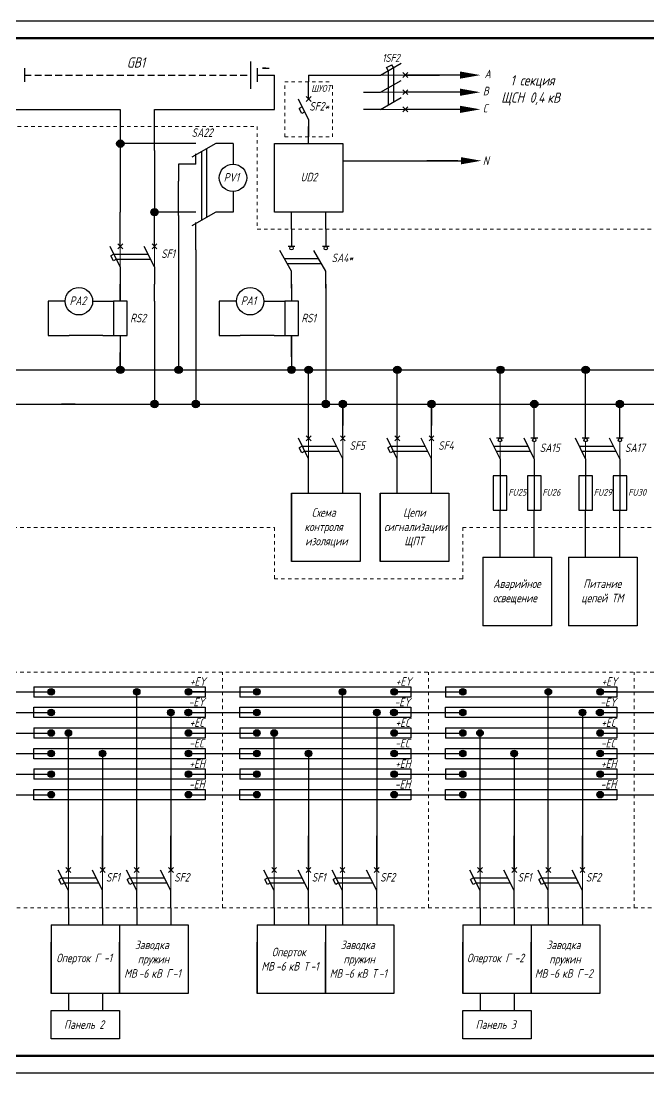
# Model space of a CAD drawing. Header units: millimetres. Extents: x 9 to 3294, y -207 to 2229.
# Drawn here: x 2883.2 to 3066.6, y 1921.9 to 2228.9 of the extents above; entities that cross this region are included whole.
import ezdxf

# ---------------------------------------------------------------- set-up
doc = ezdxf.new("R2010")
doc.units = ezdxf.units.MM
doc.linetypes.add('JIS_02_1.0', pattern=[2, 1, -1])
doc.layers.add('Разрывы', color=14, linetype='Continuous', lineweight=13)
doc.styles.add('eskdw', font='gost_0.ttf', dxfattribs={"oblique": 15})
doc.styles.get("Standard").update_dxf_attribs({"font": 'gost_0.ttf', "oblique": 15, "height": 2.5})

msp = doc.modelspace()

# ---------------------------------------------------------------- hatches: boundary and pattern name
h = msp.add_hatch(color=256)
edge = h.paths.add_edge_path()
edge.add_arc((2912.21, 2193.17), 1.08, 0, 360)
h = msp.add_hatch(color=256)
edge = h.paths.add_edge_path()
edge.add_arc((2922.21, 2173.17), 1.08, 0, 360)
h = msp.add_hatch(color=256)
edge = h.paths.add_edge_path()
edge.add_arc((2912.21, 2127.17), 1.08, 0, 360)
h = msp.add_hatch(color=256)
edge = h.paths.add_edge_path()
edge.add_arc((2929.24, 2127.17), 1.08, 0, 360)
h = msp.add_hatch(color=256)
edge = h.paths.add_edge_path()
edge.add_arc((2962.21, 2127.17), 1.08, 0, 360)
h = msp.add_hatch(color=256)
edge = h.paths.add_edge_path()
edge.add_arc((2967.21, 2127.17), 1.08, 0, 360)
h = msp.add_hatch(color=256)
edge = h.paths.add_edge_path()
edge.add_arc((2993.11, 2127.17), 1.08, 0, 360)
h = msp.add_hatch(color=256)
edge = h.paths.add_edge_path()
edge.add_arc((3023.23, 2127.17), 1.08, 0, 360)
h = msp.add_hatch(color=256)
edge = h.paths.add_edge_path()
edge.add_arc((3048.11, 2127.17), 1.08, 0, 360)
h = msp.add_hatch(color=256)
edge = h.paths.add_edge_path()
edge.add_arc((2922.21, 2117.17), 1.08, 0, 360)
h = msp.add_hatch(color=256)
edge = h.paths.add_edge_path()
edge.add_arc((2934.24, 2117.17), 1.08, 0, 360)
h = msp.add_hatch(color=256)
edge = h.paths.add_edge_path()
edge.add_arc((2972.21, 2117.17), 1.08, 0, 360)
h = msp.add_hatch(color=256)
edge = h.paths.add_edge_path()
edge.add_arc((2977.21, 2117.17), 1.08, 0, 360)
h = msp.add_hatch(color=256)
edge = h.paths.add_edge_path()
edge.add_arc((3003.11, 2117.17), 1.08, 0, 360)
h = msp.add_hatch(color=256)
edge = h.paths.add_edge_path()
edge.add_arc((3033.11, 2117.17), 1.08, 0, 360)
h = msp.add_hatch(color=256)
edge = h.paths.add_edge_path()
edge.add_arc((3058.11, 2117.17), 1.08, 0, 360)
h = msp.add_hatch(color=256)
edge = h.paths.add_edge_path()
edge.add_arc((2891.99, 2033.16), 0.957, 0, 360)
h = msp.add_hatch(color=256)
edge = h.paths.add_edge_path()
edge.add_arc((2891.99, 2033.16), 0.957, 0, 360)
h = msp.add_hatch(color=256)
edge = h.paths.add_edge_path()
edge.add_arc((2916.99, 2033.16), 0.957, 0, 360)
h = msp.add_hatch(color=256)
edge = h.paths.add_edge_path()
edge.add_arc((2932.1, 2033.16), 0.957, 0, 360)
h = msp.add_hatch(color=256)
edge = h.paths.add_edge_path()
edge.add_arc((2952.1, 2033.16), 0.957, 0, 360)
h = msp.add_hatch(color=256)
edge = h.paths.add_edge_path()
edge.add_arc((2952.1, 2033.16), 0.957, 0, 360)
h = msp.add_hatch(color=256)
edge = h.paths.add_edge_path()
edge.add_arc((2977.1, 2033.16), 0.957, 0, 360)
h = msp.add_hatch(color=256)
edge = h.paths.add_edge_path()
edge.add_arc((2992.21, 2033.16), 0.957, 0, 360)
h = msp.add_hatch(color=256)
edge = h.paths.add_edge_path()
edge.add_arc((3012.21, 2033.16), 0.957, 0, 360)
h = msp.add_hatch(color=256)
edge = h.paths.add_edge_path()
edge.add_arc((3012.21, 2033.16), 0.957, 0, 360)
h = msp.add_hatch(color=256)
edge = h.paths.add_edge_path()
edge.add_arc((3037.21, 2033.16), 0.957, 0, 360)
h = msp.add_hatch(color=256)
edge = h.paths.add_edge_path()
edge.add_arc((3052.32, 2033.16), 0.957, 0, 360)
h = msp.add_hatch(color=256)
edge = h.paths.add_edge_path()
edge.add_arc((2891.99, 2027.16), 0.957, 0, 360)
h = msp.add_hatch(color=256)
edge = h.paths.add_edge_path()
edge.add_arc((2926.99, 2027.16), 0.957, 0, 360)
h = msp.add_hatch(color=256)
edge = h.paths.add_edge_path()
edge.add_arc((2931.99, 2027.16), 0.957, 0, 360)
h = msp.add_hatch(color=256)
edge = h.paths.add_edge_path()
edge.add_arc((2932.1, 2027.16), 0.957, 0, 360)
h = msp.add_hatch(color=256)
edge = h.paths.add_edge_path()
edge.add_arc((2952.1, 2027.16), 0.957, 0, 360)
h = msp.add_hatch(color=256)
edge = h.paths.add_edge_path()
edge.add_arc((2987.1, 2027.16), 0.957, 0, 360)
h = msp.add_hatch(color=256)
edge = h.paths.add_edge_path()
edge.add_arc((2992.1, 2027.16), 0.957, 0, 360)
h = msp.add_hatch(color=256)
edge = h.paths.add_edge_path()
edge.add_arc((2992.21, 2027.16), 0.957, 0, 360)
h = msp.add_hatch(color=256)
edge = h.paths.add_edge_path()
edge.add_arc((3012.21, 2027.16), 0.957, 0, 360)
h = msp.add_hatch(color=256)
edge = h.paths.add_edge_path()
edge.add_arc((3047.21, 2027.16), 0.957, 0, 360)
h = msp.add_hatch(color=256)
edge = h.paths.add_edge_path()
edge.add_arc((3052.21, 2027.16), 0.957, 0, 360)
h = msp.add_hatch(color=256)
edge = h.paths.add_edge_path()
edge.add_arc((3052.32, 2027.16), 0.957, 0, 360)
h = msp.add_hatch(color=256)
edge = h.paths.add_edge_path()
edge.add_arc((2891.99, 2021.16), 0.957, 0, 360)
h = msp.add_hatch(color=256)
edge = h.paths.add_edge_path()
edge.add_arc((2891.99, 2021.16), 0.957, 0, 360)
h = msp.add_hatch(color=256)
edge = h.paths.add_edge_path()
edge.add_arc((2897.04, 2021.16), 0.957, 0, 360)
h = msp.add_hatch(color=256)
edge = h.paths.add_edge_path()
edge.add_arc((2932.1, 2021.16), 0.957, 0, 360)
h = msp.add_hatch(color=256)
edge = h.paths.add_edge_path()
edge.add_arc((2952.1, 2021.16), 0.957, 0, 360)
h = msp.add_hatch(color=256)
edge = h.paths.add_edge_path()
edge.add_arc((2952.1, 2021.16), 0.957, 0, 360)
h = msp.add_hatch(color=256)
edge = h.paths.add_edge_path()
edge.add_arc((2957.15, 2021.16), 0.957, 0, 360)
h = msp.add_hatch(color=256)
edge = h.paths.add_edge_path()
edge.add_arc((2992.21, 2021.16), 0.957, 0, 360)
h = msp.add_hatch(color=256)
edge = h.paths.add_edge_path()
edge.add_arc((3012.21, 2021.16), 0.957, 0, 360)
h = msp.add_hatch(color=256)
edge = h.paths.add_edge_path()
edge.add_arc((3012.21, 2021.16), 0.957, 0, 360)
h = msp.add_hatch(color=256)
edge = h.paths.add_edge_path()
edge.add_arc((3017.26, 2021.16), 0.957, 0, 360)
h = msp.add_hatch(color=256)
edge = h.paths.add_edge_path()
edge.add_arc((3052.32, 2021.16), 0.957, 0, 360)
h = msp.add_hatch(color=256)
edge = h.paths.add_edge_path()
edge.add_arc((2891.99, 2015.16), 0.957, 0, 360)
h = msp.add_hatch(color=256)
edge = h.paths.add_edge_path()
edge.add_arc((2907.04, 2015.16), 0.957, 0, 360)
h = msp.add_hatch(color=256)
edge = h.paths.add_edge_path()
edge.add_arc((2932.1, 2015.16), 0.957, 0, 360)
h = msp.add_hatch(color=256)
edge = h.paths.add_edge_path()
edge.add_arc((2952.1, 2015.16), 0.957, 0, 360)
h = msp.add_hatch(color=256)
edge = h.paths.add_edge_path()
edge.add_arc((2967.15, 2015.16), 0.957, 0, 360)
h = msp.add_hatch(color=256)
edge = h.paths.add_edge_path()
edge.add_arc((2992.21, 2015.16), 0.957, 0, 360)
h = msp.add_hatch(color=256)
edge = h.paths.add_edge_path()
edge.add_arc((3012.21, 2015.16), 0.957, 0, 360)
h = msp.add_hatch(color=256)
edge = h.paths.add_edge_path()
edge.add_arc((3027.26, 2015.16), 0.957, 0, 360)
h = msp.add_hatch(color=256)
edge = h.paths.add_edge_path()
edge.add_arc((3052.32, 2015.16), 0.957, 0, 360)
h = msp.add_hatch(color=256)
edge = h.paths.add_edge_path()
edge.add_arc((2891.99, 2009.16), 0.957, 0, 360)
h = msp.add_hatch(color=256)
edge = h.paths.add_edge_path()
edge.add_arc((2932.1, 2009.16), 0.957, 0, 360)
h = msp.add_hatch(color=256)
edge = h.paths.add_edge_path()
edge.add_arc((2952.1, 2009.16), 0.957, 0, 360)
h = msp.add_hatch(color=256)
edge = h.paths.add_edge_path()
edge.add_arc((2992.21, 2009.16), 0.957, 0, 360)
h = msp.add_hatch(color=256)
edge = h.paths.add_edge_path()
edge.add_arc((3012.21, 2009.16), 0.957, 0, 360)
h = msp.add_hatch(color=256)
edge = h.paths.add_edge_path()
edge.add_arc((3052.32, 2009.16), 0.957, 0, 360)
h = msp.add_hatch(color=256)
edge = h.paths.add_edge_path()
edge.add_arc((2891.99, 2003.16), 0.957, 0, 360)
h = msp.add_hatch(color=256)
edge = h.paths.add_edge_path()
edge.add_arc((2932.1, 2003.16), 0.957, 0, 360)
h = msp.add_hatch(color=256)
edge = h.paths.add_edge_path()
edge.add_arc((2952.1, 2003.16), 0.957, 0, 360)
h = msp.add_hatch(color=256)
edge = h.paths.add_edge_path()
edge.add_arc((2992.21, 2003.16), 0.957, 0, 360)
h = msp.add_hatch(color=256)
edge = h.paths.add_edge_path()
edge.add_arc((3012.21, 2003.16), 0.957, 0, 360)
h = msp.add_hatch(color=256)
edge = h.paths.add_edge_path()
edge.add_arc((3052.32, 2003.16), 0.957, 0, 360)

# ---------------------------------------------------------------- linework, layer by layer
for p, q in [((3293.88, 2228.95), (2656.99, 2228.95)), ((2950.21, 2217.17), (2950.21, 2209.17)), ((2988.21, 2213.17), (2994.21, 2216.64)), ((2884.21, 2215.17), (2884.21, 2211.17)), ((2952.21, 2215.17), (2952.21, 2211.17)), ((2954.71, 2215.19), (2953.71, 2215.19)), ((2953.71, 2215.19), (2955.71, 2215.19)), ((2989.96, 2215.34), (2991.46, 2216.2)), ((2990.46, 2214.47), (2989.96, 2215.34)), ((2990.46, 2214.47), (2990.46, 2204.47)), ((2991.96, 2215.34), (2991.46, 2216.2)), ((2991.96, 2215.34), (2991.96, 2205.34)), ((2992.71, 2215.77), (2992.71, 2215.77)), ((2992.71, 2215.77), (2992.71, 2215.77)), ((2994.74, 2213.88), (2996.15, 2212.46)), ((2994.74, 2212.46), (2996.15, 2213.88)), ((2884.21, 2213.17), (2886.21, 2213.17)), ((2887.21, 2213.17), (2889.21, 2213.17)), ((2890.21, 2213.17), (2892.21, 2213.17)), ((2893.21, 2213.17), (2895.21, 2213.17)), ((2896.21, 2213.17), (2898.21, 2213.17)), ((2899.21, 2213.17), (2901.21, 2213.17)), ((2902.21, 2213.17), (2904.21, 2213.17)), ((2905.21, 2213.17), (2907.21, 2213.17)), ((2908.21, 2213.17), (2910.21, 2213.17)), ((2911.21, 2213.17), (2913.21, 2213.17)), ((2914.21, 2213.17), (2916.21, 2213.17)), ((2917.21, 2213.17), (2919.21, 2213.17)), ((2920.21, 2213.17), (2922.21, 2213.17)), ((2923.21, 2213.17), (2925.21, 2213.17)), ((2926.21, 2213.17), (2928.21, 2213.17)), ((2929.21, 2213.17), (2931.21, 2213.17)), ((2932.21, 2213.17), (2934.21, 2213.17)), ((2935.21, 2213.17), (2937.21, 2213.17)), ((2938.21, 2213.17), (2940.21, 2213.17)), ((2941.21, 2213.17), (2943.21, 2213.17)), ((2944.21, 2213.17), (2946.21, 2213.17)), ((2947.21, 2213.17), (2949.21, 2213.17)), ((2952.21, 2213.17), (2957.21, 2213.17)), ((2957.21, 2203.17), (2957.21, 2213.17)), ((2967.21, 2213.17), (2988.21, 2213.17)), ((2967.21, 2213.17), (2967.21, 2211.17)), ((2967.21, 2206.17), (2967.21, 2211.17)), ((2988.21, 2208.17), (2994.21, 2211.64)), ((3005.44, 2213.17), (2995.44, 2213.17)), ((2995.44, 2213.17), (3005.44, 2213.17)), ((2983.21, 2208.17), (2988.21, 2208.17)), ((2994.74, 2208.88), (2996.15, 2207.46)), ((2994.74, 2207.46), (2996.15, 2208.88)), ((3005.44, 2208.17), (2995.44, 2208.17)), ((2967.21, 2200.17), (2964.21, 2206.17)), ((2966.5, 2205.46), (2967.92, 2206.88)), ((2967.92, 2205.46), (2966.5, 2206.88)), ((2988.21, 2203.17), (2994.21, 2206.64)), ((2992.71, 2205.77), (2992.71, 2205.77)), ((2877.21, 2203.17), (2912.21, 2203.17)), ((2912.21, 2203.17), (2912.21, 2173.17)), ((2922.21, 2203.17), (2957.21, 2203.17)), ((2922.21, 2191.17), (2922.21, 2203.17)), ((2965.33, 2203.92), (2964.47, 2203.42)), ((2965.22, 2201.92), (2964.47, 2203.42)), ((2966.08, 2202.42), (2965.22, 2201.92)), ((2988.21, 2203.17), (2983.21, 2203.17)), ((2994.74, 2203.88), (2996.15, 2202.46)), ((2994.74, 2202.46), (2996.15, 2203.88)), ((3005.44, 2203.17), (2995.44, 2203.17)), ((2967.21, 2200.17), (2967.21, 2195.17)), ((2967.21, 2193.17), (2967.21, 2198.17)), ((2934.24, 2193.17), (2912.21, 2193.17)), ((2934.12, 2193.17), (2929.24, 2193.17)), ((2940.12, 2193.17), (2933.12, 2189.17)), ((2945.12, 2193.17), (2940.12, 2193.17)), ((2945.12, 2193.17), (2945.12, 2187.17)), ((2922.21, 2191.17), (2922.21, 2173.17)), ((2934.24, 2187.17), (2934.24, 2190.17)), ((2935.87, 2190.74), (2935.87, 2170.74)), ((2937.37, 2191.6), (2937.37, 2171.6)), ((2934.24, 2187.17), (2929.24, 2187.17)), ((2934.24, 2187.17), (2929.24, 2187.17)), ((2929.24, 2187.17), (2929.24, 2182.17)), ((2977.21, 2188.17), (2982.21, 2188.17)), ((2982.21, 2188.17), (3001.68, 2188.17)), ((3001.68, 2188.17), (3011.68, 2188.17)), ((3010.74, 2188.17), (3001.68, 2188.17)), ((2929.24, 2172.17), (2929.24, 2182.17)), ((2945.12, 2179.17), (2945.12, 2173.17)), ((2912.21, 2168.17), (2912.21, 2173.17)), ((2934.24, 2173.17), (2922.21, 2173.17)), ((2922.21, 2168.17), (2922.21, 2173.17)), ((2934.12, 2173.17), (2929.24, 2173.17)), ((2929.24, 2172.17), (2929.24, 2127.17)), ((2940.12, 2173.17), (2933.12, 2169.17)), ((2945.12, 2173.17), (2940.12, 2173.17)), ((2962.21, 2168.17), (2962.21, 2173.17)), ((2972.21, 2168.17), (2972.21, 2173.17)), ((2912.21, 2163.17), (2912.21, 2168.17)), ((2922.21, 2163.17), (2922.21, 2168.17)), ((2934.24, 2167.17), (2934.24, 2170.17)), ((2962.21, 2168.17), (2962.21, 2163.17)), ((2972.21, 2168.17), (2972.21, 2163.17)), ((2934.24, 2162.17), (2934.24, 2167.17)), ((2912.21, 2157.17), (2909.21, 2163.17)), ((2911.5, 2162.46), (2912.91, 2163.88)), ((2912.91, 2162.46), (2911.5, 2163.88)), ((2922.21, 2157.17), (2919.21, 2163.17)), ((2921.5, 2162.46), (2922.91, 2163.88)), ((2922.91, 2162.46), (2921.5, 2163.88)), ((2934.24, 2162.17), (2934.24, 2152.17)), ((2962.21, 2155.94), (2958.75, 2161.94)), ((2972.21, 2155.94), (2968.75, 2161.94)), ((2910.33, 2160.92), (2909.47, 2160.42)), ((2910.22, 2158.92), (2909.47, 2160.42)), ((2911.08, 2159.42), (2910.22, 2158.92)), ((2910.33, 2160.92), (2920.33, 2160.92)), ((2911.08, 2159.42), (2921.08, 2159.42)), ((2959.61, 2160.44), (2959.61, 2160.44)), ((2960.04, 2159.69), (2970.04, 2159.69)), ((2969.61, 2160.44), (2969.61, 2160.44)), ((2912.21, 2157.17), (2912.21, 2152.17)), ((2922.21, 2157.17), (2922.21, 2152.17)), ((2960.91, 2158.19), (2970.91, 2158.19)), ((2962.21, 2150.94), (2962.21, 2155.94)), ((2972.21, 2150.94), (2972.21, 2155.94)), ((2912.21, 2147.17), (2912.21, 2152.17)), ((2912.21, 2152.17), (2912.21, 2147.17)), ((2922.21, 2147.17), (2922.21, 2152.17)), ((2934.24, 2152.17), (2934.24, 2117.17)), ((2962.21, 2152.17), (2962.21, 2147.17)), ((2972.21, 2152.17), (2972.21, 2147.17)), ((2962.21, 2150.94), (2962.21, 2147.17)), ((2896.12, 2147.17), (2891.12, 2147.17)), ((2891.12, 2147.17), (2891.12, 2137.17)), ((2904.12, 2147.17), (2910.12, 2147.17)), ((2914.21, 2147.17), (2910.21, 2147.17)), ((2910.21, 2147.17), (2910.21, 2137.17)), ((2914.21, 2137.17), (2914.21, 2147.17)), ((2922.21, 2147.17), (2922.21, 2117.17)), ((2946.12, 2147.17), (2941.12, 2147.17)), ((2941.12, 2147.17), (2941.12, 2137.17)), ((2954.12, 2147.17), (2960.12, 2147.17)), ((2964.21, 2147.17), (2960.21, 2147.17)), ((2960.21, 2147.17), (2960.21, 2137.17)), ((2964.21, 2137.17), (2964.21, 2147.17)), ((2972.21, 2147.17), (2972.21, 2117.17)), ((2891.12, 2137.17), (2897.23, 2137.17)), ((2907.12, 2137.17), (2897.23, 2137.17)), ((2907.12, 2137.17), (2910.12, 2137.17)), ((2910.21, 2137.17), (2914.21, 2137.17)), ((2912.21, 2137.17), (2912.21, 2132.17)), ((2941.12, 2137.17), (2947.23, 2137.17)), ((2957.12, 2137.17), (2947.23, 2137.17)), ((2957.12, 2137.17), (2960.12, 2137.17)), ((2960.21, 2137.17), (2964.21, 2137.17)), ((2962.21, 2132.17), (2962.21, 2137.17)), ((2962.21, 2137.17), (2962.21, 2127.17)), ((2962.21, 2130.94), (2962.21, 2135.94)), ((2912.21, 2127.17), (2912.21, 2132.17)), ((2912.21, 2132.17), (2912.21, 2127.17)), ((2751.99, 2127.17), (2992.2, 2127.17)), ((2751.99, 2127.17), (3073.11, 2127.17)), ((2967.21, 2117.17), (2967.21, 2127.17)), ((2993.11, 2117.17), (2993.11, 2127.17)), ((3023.11, 2112.17), (3023.11, 2126.09)), ((3048.11, 2112.17), (3048.11, 2127.17)), ((2761.99, 2117.17), (3083.11, 2117.17)), ((2898.99, 2117.17), (2894.99, 2117.17)), ((2898.99, 2117.17), (2901.99, 2117.17)), ((2911.99, 2117.17), (2926.99, 2117.17)), ((2967.21, 2112.17), (2967.21, 2117.17)), ((2977.21, 2117.17), (2977.21, 2110.94)), ((2977.21, 2112.17), (2977.21, 2117.17)), ((2993.11, 2112.17), (2993.11, 2117.17)), ((3003.11, 2117.17), (3003.11, 2110.94)), ((3003.11, 2112.17), (3003.11, 2117.17)), ((3033.11, 2112.17), (3033.11, 2117.17)), ((3058.11, 2112.17), (3058.11, 2117.17)), ((2967.21, 2107.17), (2967.21, 2112.17)), ((2977.21, 2107.17), (2977.21, 2112.17)), ((2993.11, 2107.17), (2993.11, 2112.17)), ((3003.11, 2107.17), (3003.11, 2112.17)), ((3023.11, 2107.17), (3023.11, 2112.17)), ((3033.11, 2107.17), (3033.11, 2112.17)), ((3048.11, 2107.17), (3048.11, 2112.17)), ((3058.11, 2107.17), (3058.11, 2112.17)), ((2967.21, 2101.17), (2964.21, 2107.17)), ((2966.5, 2106.46), (2967.92, 2107.88)), ((2967.92, 2106.46), (2966.5, 2107.88)), ((2977.21, 2101.17), (2974.21, 2107.17)), ((2976.5, 2106.46), (2977.92, 2107.88)), ((2977.92, 2106.46), (2976.5, 2107.88)), ((2993.11, 2101.17), (2990.11, 2107.17)), ((2992.4, 2106.46), (2993.82, 2107.88)), ((2993.82, 2106.46), (2992.4, 2107.88)), ((3003.11, 2101.17), (3000.11, 2107.17)), ((3002.4, 2106.46), (3003.82, 2107.88)), ((3003.82, 2106.46), (3002.4, 2107.88)), ((3023.11, 2101.17), (3020.11, 2107.17)), ((3033.11, 2101.17), (3030.11, 2107.17)), ((3048.11, 2101.17), (3045.11, 2107.17)), ((3058.11, 2101.17), (3055.11, 2107.17)), ((2965.33, 2104.92), (2964.47, 2104.42)), ((2965.22, 2102.92), (2964.47, 2104.42)), ((2966.08, 2103.42), (2965.22, 2102.92)), ((2965.33, 2104.92), (2975.33, 2104.92)), ((2966.08, 2103.42), (2976.08, 2103.42)), ((2991.24, 2104.92), (2990.37, 2104.42)), ((2991.12, 2102.92), (2990.37, 2104.42)), ((2991.99, 2103.42), (2991.12, 2102.92)), ((2991.24, 2104.92), (3001.24, 2104.92)), ((2991.99, 2103.42), (3001.99, 2103.42)), ((3021.24, 2104.92), (3031.24, 2104.92)), ((3021.99, 2103.42), (3031.99, 2103.42)), ((3046.24, 2104.92), (3056.24, 2104.92)), ((3046.99, 2103.42), (3056.99, 2103.42)), ((2967.21, 2096.17), (2967.21, 2101.17)), ((2977.21, 2096.17), (2977.21, 2101.17)), ((2993.11, 2096.17), (2993.11, 2101.17)), ((3003.11, 2096.17), (3003.11, 2101.17)), ((3023.11, 2101.17), (3023.11, 2096.17)), ((3033.11, 2101.17), (3033.11, 2096.17)), ((3048.11, 2101.17), (3048.11, 2096.17)), ((3058.11, 2101.17), (3058.11, 2096.17)), ((2967.21, 2091.17), (2967.21, 2096.17)), ((2977.21, 2091.17), (2977.21, 2096.17)), ((2993.11, 2091.17), (2993.11, 2096.17)), ((3003.11, 2091.17), (3003.11, 2096.17)), ((3025.11, 2096.17), (3021.11, 2096.17)), ((3021.11, 2096.17), (3021.11, 2086.17)), ((3023.11, 2096.17), (3023.11, 2086.17)), ((3025.11, 2086.17), (3025.11, 2096.17)), ((3035.11, 2096.17), (3031.11, 2096.17)), ((3031.11, 2096.17), (3031.11, 2086.17)), ((3033.11, 2096.17), (3033.11, 2086.17)), ((3035.11, 2086.17), (3035.11, 2096.17)), ((3050.11, 2096.17), (3046.11, 2096.17)), ((3046.11, 2096.17), (3046.11, 2086.17)), ((3048.11, 2096.17), (3048.11, 2086.17)), ((3050.11, 2086.17), (3050.11, 2096.17)), ((3060.11, 2096.17), (3056.11, 2096.17)), ((3056.11, 2096.17), (3056.11, 2086.17)), ((3058.11, 2096.17), (3058.11, 2086.17)), ((3060.11, 2086.17), (3060.11, 2096.17)), ((2962.21, 2086.17), (2962.21, 2091.17)), ((2962.21, 2091.17), (2982.21, 2091.17)), ((2962.21, 2091.17), (2962.21, 2071.17)), ((2982.21, 2091.17), (2982.21, 2071.17)), ((2988.11, 2086.17), (2988.11, 2091.17)), ((2988.11, 2091.17), (3008.11, 2091.17)), ((2988.11, 2091.17), (2988.11, 2071.17)), ((3008.11, 2091.17), (3008.11, 2071.17)), ((2962.21, 2071.17), (2962.21, 2086.17)), ((2988.11, 2071.17), (2988.11, 2086.17)), ((3021.11, 2086.17), (3025.11, 2086.17)), ((3023.11, 2072.47), (3023.11, 2086.17)), ((3031.11, 2086.17), (3035.11, 2086.17)), ((3033.11, 2072.47), (3033.11, 2086.17)), ((3046.11, 2086.17), (3050.11, 2086.17)), ((3048.11, 2072.47), (3048.11, 2086.17)), ((3056.11, 2086.17), (3060.11, 2086.17)), ((3058.11, 2072.47), (3058.11, 2086.17)), ((3018.11, 2072.47), (3038.11, 2072.47)), ((3018.11, 2072.47), (3018.11, 2052.47)), ((3038.11, 2072.47), (3038.11, 2052.47)), ((3043.11, 2072.47), (3063.11, 2072.47)), ((3043.11, 2072.47), (3043.11, 2052.47)), ((3063.11, 2072.47), (3063.11, 2052.47)), ((2982.21, 2071.17), (2962.21, 2071.17)), ((3008.11, 2071.17), (2988.11, 2071.17)), ((3038.11, 2052.47), (3018.11, 2052.47)), ((3063.11, 2052.47), (3043.11, 2052.47)), ((2871.99, 2033.16), (2891.99, 2033.16)), ((2871.99, 2033.16), (2891.99, 2033.16)), ((2886.99, 2034.66), (2936.99, 2034.66)), ((2886.99, 2034.66), (2886.99, 2031.66)), ((2916.99, 1986.16), (2916.99, 2033.16)), ((2937.1, 2033.16), (2932.1, 2033.16)), ((2932.1, 2033.16), (2952.1, 2033.16)), ((2932.1, 2033.16), (2952.1, 2033.16)), ((2936.99, 2034.66), (2936.99, 2031.66)), ((2947.1, 2034.66), (2997.1, 2034.66)), ((2947.1, 2034.66), (2947.1, 2031.66)), ((2977.1, 1986.16), (2977.1, 2033.16)), ((2997.21, 2033.16), (2992.21, 2033.16)), ((2992.21, 2033.16), (3012.21, 2033.16)), ((2992.21, 2033.16), (3012.21, 2033.16)), ((2997.1, 2034.66), (2997.1, 2031.66)), ((3007.21, 2034.66), (3057.21, 2034.66)), ((3007.21, 2034.66), (3007.21, 2031.66)), ((3037.21, 1986.16), (3037.21, 2033.16)), ((3057.32, 2033.16), (3052.32, 2033.16)), ((3052.32, 2033.16), (3072.32, 2033.16)), ((3052.32, 2033.16), (3072.32, 2033.16)), ((3057.21, 2034.66), (3057.21, 2031.66)), ((2936.99, 2031.66), (2886.99, 2031.66)), ((2997.1, 2031.66), (2947.1, 2031.66)), ((3057.21, 2031.66), (3007.21, 2031.66)), ((2871.99, 2027.16), (2891.99, 2027.16)), ((2886.99, 2028.66), (2936.99, 2028.66)), ((2886.99, 2025.66), (2886.99, 2028.66)), ((2926.99, 2027.16), (2926.99, 1981.16)), ((2932.1, 2027.16), (2952.1, 2027.16)), ((2936.99, 2028.66), (2936.99, 2025.66)), ((2947.1, 2028.66), (2997.1, 2028.66)), ((2947.1, 2025.66), (2947.1, 2028.66)), ((2987.1, 2027.16), (2987.1, 1981.16)), ((2992.21, 2027.16), (3012.21, 2027.16)), ((2997.1, 2028.66), (2997.1, 2025.66)), ((3007.21, 2028.66), (3057.21, 2028.66)), ((3007.21, 2025.66), (3007.21, 2028.66)), ((3047.21, 2027.16), (3047.21, 1981.16)), ((3052.32, 2027.16), (3072.32, 2027.16)), ((3057.21, 2028.66), (3057.21, 2025.66)), ((2936.99, 2025.66), (2886.99, 2025.66)), ((2997.1, 2025.66), (2947.1, 2025.66)), ((3057.21, 2025.66), (3007.21, 2025.66)), ((2871.99, 2021.16), (2891.99, 2021.16)), ((2886.99, 2022.66), (2936.99, 2022.66)), ((2886.99, 2022.66), (2886.99, 2019.66)), ((2886.99, 2021.16), (2891.99, 2021.16)), ((2897.04, 1986.16), (2897.04, 2021.16)), ((2932.1, 2021.16), (2952.1, 2021.16)), ((2936.99, 2022.66), (2936.99, 2019.66)), ((2947.1, 2022.66), (2997.1, 2022.66)), ((2947.1, 2022.66), (2947.1, 2019.66)), ((2947.1, 2021.16), (2952.1, 2021.16)), ((2957.15, 1986.16), (2957.15, 2021.16)), ((2992.21, 2021.16), (3012.21, 2021.16)), ((2997.1, 2022.66), (2997.1, 2019.66)), ((3007.21, 2022.66), (3057.21, 2022.66)), ((3007.21, 2022.66), (3007.21, 2019.66)), ((3007.21, 2021.16), (3012.21, 2021.16)), ((3017.26, 1986.16), (3017.26, 2021.16)), ((3052.32, 2021.16), (3072.32, 2021.16)), ((3057.21, 2022.66), (3057.21, 2019.66)), ((2936.99, 2019.66), (2886.99, 2019.66)), ((2997.1, 2019.66), (2947.1, 2019.66)), ((3057.21, 2019.66), (3007.21, 2019.66)), ((2871.99, 2015.16), (2891.99, 2015.16)), ((2886.99, 2016.66), (2936.99, 2016.66)), ((2886.99, 2013.66), (2886.99, 2016.66)), ((2907.04, 2015.16), (2907.04, 2002.16)), ((2932.1, 2015.16), (2952.1, 2015.16)), ((2936.99, 2016.66), (2936.99, 2013.66)), ((2947.1, 2016.66), (2997.1, 2016.66)), ((2947.1, 2013.66), (2947.1, 2016.66)), ((2967.15, 2015.16), (2967.15, 2002.16)), ((2992.21, 2015.16), (3012.21, 2015.16)), ((2997.1, 2016.66), (2997.1, 2013.66)), ((3007.21, 2016.66), (3057.21, 2016.66)), ((3007.21, 2013.66), (3007.21, 2016.66)), ((3027.26, 2015.16), (3027.26, 2002.16)), ((3052.32, 2015.16), (3072.32, 2015.16)), ((3057.21, 2016.66), (3057.21, 2013.66)), ((2936.99, 2013.66), (2886.99, 2013.66)), ((2997.1, 2013.66), (2947.1, 2013.66)), ((3057.21, 2013.66), (3007.21, 2013.66)), ((2871.99, 2009.16), (2891.99, 2009.16)), ((2886.99, 2010.66), (2936.99, 2010.66)), ((2886.99, 2010.66), (2886.99, 2007.66)), ((2907.04, 2010.16), (2907.04, 1981.16)), ((2932.1, 2009.16), (2952.1, 2009.16)), ((2936.99, 2010.66), (2936.99, 2007.66)), ((2947.1, 2010.66), (2997.1, 2010.66)), ((2947.1, 2010.66), (2947.1, 2007.66)), ((2967.15, 2010.16), (2967.15, 1981.16)), ((2992.21, 2009.16), (3012.21, 2009.16)), ((2997.1, 2010.66), (2997.1, 2007.66)), ((3007.21, 2010.66), (3057.21, 2010.66)), ((3007.21, 2010.66), (3007.21, 2007.66)), ((3027.26, 2010.16), (3027.26, 1981.16)), ((3052.32, 2009.16), (3072.32, 2009.16)), ((3057.21, 2010.66), (3057.21, 2007.66)), ((2936.99, 2007.66), (2886.99, 2007.66)), ((2997.1, 2007.66), (2947.1, 2007.66)), ((3057.21, 2007.66), (3007.21, 2007.66)), ((2871.99, 2003.16), (2891.99, 2003.16)), ((2886.99, 2004.66), (2936.99, 2004.66)), ((2886.99, 2001.66), (2886.99, 2004.66)), ((2936.99, 2001.66), (2886.99, 2001.66)), ((2932.1, 2003.16), (2952.1, 2003.16)), ((2936.99, 2004.66), (2936.99, 2001.66)), ((2947.1, 2004.66), (2997.1, 2004.66)), ((2947.1, 2001.66), (2947.1, 2004.66)), ((2997.1, 2001.66), (2947.1, 2001.66)), ((2992.21, 2003.16), (3012.21, 2003.16)), ((2997.1, 2004.66), (2997.1, 2001.66)), ((3007.21, 2004.66), (3057.21, 2004.66)), ((3007.21, 2001.66), (3007.21, 2004.66)), ((3057.21, 2001.66), (3007.21, 2001.66)), ((3052.32, 2003.16), (3072.32, 2003.16)), ((3057.21, 2004.66), (3057.21, 2001.66)), ((2907.04, 1986.16), (2907.04, 1991.16)), ((2926.99, 1986.16), (2926.99, 1991.16)), ((2967.15, 1986.16), (2967.15, 1991.16)), ((2987.1, 1986.16), (2987.1, 1991.16)), ((3027.26, 1986.16), (3027.26, 1991.16)), ((3047.21, 1986.16), (3047.21, 1991.16)), ((2897.04, 1981.16), (2897.04, 1986.16)), ((2907.04, 1981.16), (2907.04, 1986.16)), ((2916.99, 1981.16), (2916.99, 1986.16)), ((2926.99, 1981.16), (2926.99, 1986.16)), ((2957.15, 1981.16), (2957.15, 1986.16)), ((2967.15, 1981.16), (2967.15, 1986.16)), ((2977.1, 1981.16), (2977.1, 1986.16)), ((2987.1, 1981.16), (2987.1, 1986.16)), ((3017.26, 1981.16), (3017.26, 1986.16)), ((3027.26, 1981.16), (3027.26, 1986.16)), ((3037.21, 1981.16), (3037.21, 1986.16)), ((3047.21, 1981.16), (3047.21, 1986.16)), ((2897.04, 1975.16), (2894.04, 1981.16)), ((2896.34, 1980.45), (2897.75, 1981.87)), ((2897.75, 1980.45), (2896.34, 1981.87)), ((2907.04, 1975.16), (2904.04, 1981.16)), ((2906.34, 1980.45), (2907.75, 1981.87)), ((2907.75, 1980.45), (2906.34, 1981.87)), ((2916.99, 1975.16), (2913.99, 1981.16)), ((2916.28, 1980.45), (2917.7, 1981.87)), ((2917.7, 1980.45), (2916.28, 1981.87)), ((2926.99, 1975.16), (2923.99, 1981.16)), ((2926.28, 1980.45), (2927.7, 1981.87)), ((2927.7, 1980.45), (2926.28, 1981.87)), ((2957.15, 1975.16), (2954.15, 1981.16)), ((2956.45, 1980.45), (2957.86, 1981.87)), ((2957.86, 1980.45), (2956.45, 1981.87)), ((2967.15, 1975.16), (2964.15, 1981.16)), ((2966.45, 1980.45), (2967.86, 1981.87)), ((2967.86, 1980.45), (2966.45, 1981.87)), ((2977.1, 1975.16), (2974.1, 1981.16)), ((2976.39, 1980.45), (2977.81, 1981.87)), ((2977.81, 1980.45), (2976.39, 1981.87)), ((2987.1, 1975.16), (2984.1, 1981.16)), ((2986.39, 1980.45), (2987.81, 1981.87)), ((2987.81, 1980.45), (2986.39, 1981.87)), ((3017.26, 1975.16), (3014.26, 1981.16)), ((3016.55, 1980.45), (3017.97, 1981.87)), ((3017.97, 1980.45), (3016.55, 1981.87)), ((3027.26, 1975.16), (3024.26, 1981.16)), ((3026.55, 1980.45), (3027.97, 1981.87)), ((3027.97, 1980.45), (3026.55, 1981.87)), ((3037.21, 1975.16), (3034.21, 1981.16)), ((3036.5, 1980.45), (3037.91, 1981.87)), ((3037.91, 1980.45), (3036.5, 1981.87)), ((3047.21, 1975.16), (3044.21, 1981.16)), ((3046.5, 1980.45), (3047.91, 1981.87)), ((3047.91, 1980.45), (3046.5, 1981.87)), ((2895.17, 1978.91), (2894.3, 1978.41)), ((2895.05, 1976.91), (2894.3, 1978.41)), ((2895.92, 1977.41), (2895.05, 1976.91)), ((2895.17, 1978.91), (2905.17, 1978.91)), ((2895.92, 1977.41), (2905.92, 1977.41)), ((2915.11, 1978.91), (2914.25, 1978.41)), ((2915, 1976.91), (2914.25, 1978.41)), ((2915.86, 1977.41), (2915, 1976.91)), ((2915.11, 1978.91), (2925.11, 1978.91)), ((2915.86, 1977.41), (2925.86, 1977.41)), ((2955.28, 1978.91), (2954.41, 1978.41)), ((2955.16, 1976.91), (2954.41, 1978.41)), ((2956.03, 1977.41), (2955.16, 1976.91)), ((2955.28, 1978.91), (2965.28, 1978.91)), ((2956.03, 1977.41), (2966.03, 1977.41)), ((2975.22, 1978.91), (2974.36, 1978.41)), ((2975.11, 1976.91), (2974.36, 1978.41)), ((2975.97, 1977.41), (2975.11, 1976.91)), ((2975.22, 1978.91), (2985.22, 1978.91)), ((2975.97, 1977.41), (2985.97, 1977.41)), ((3015.39, 1978.91), (3014.52, 1978.41)), ((3015.27, 1976.91), (3014.52, 1978.41)), ((3016.14, 1977.41), (3015.27, 1976.91)), ((3015.39, 1978.91), (3025.39, 1978.91)), ((3016.14, 1977.41), (3026.14, 1977.41)), ((3035.33, 1978.91), (3034.47, 1978.41)), ((3035.22, 1976.91), (3034.47, 1978.41)), ((3036.08, 1977.41), (3035.22, 1976.91)), ((3035.33, 1978.91), (3045.33, 1978.91)), ((3036.08, 1977.41), (3046.08, 1977.41)), ((2897.04, 1970.16), (2897.04, 1975.16)), ((2907.04, 1970.16), (2907.04, 1975.16)), ((2916.99, 1970.16), (2916.99, 1975.16)), ((2926.99, 1970.16), (2926.99, 1975.16)), ((2957.15, 1970.16), (2957.15, 1975.16)), ((2967.15, 1970.16), (2967.15, 1975.16)), ((2977.1, 1970.16), (2977.1, 1975.16)), ((2987.1, 1970.16), (2987.1, 1975.16)), ((3017.26, 1970.16), (3017.26, 1975.16)), ((3027.26, 1970.16), (3027.26, 1975.16)), ((3037.21, 1970.16), (3037.21, 1975.16)), ((3047.21, 1970.16), (3047.21, 1975.16)), ((2897.04, 1970.16), (2897.04, 1965.16)), ((2907.04, 1970.16), (2907.04, 1965.16)), ((2916.99, 1970.16), (2916.99, 1965.16)), ((2926.99, 1970.16), (2926.99, 1965.16)), ((2957.15, 1970.16), (2957.15, 1965.16)), ((2967.15, 1970.16), (2967.15, 1965.16)), ((2977.1, 1970.16), (2977.1, 1965.16)), ((2987.1, 1970.16), (2987.1, 1965.16)), ((3017.26, 1970.16), (3017.26, 1965.16)), ((3027.26, 1970.16), (3027.26, 1965.16)), ((3037.21, 1970.16), (3037.21, 1965.16)), ((3047.21, 1970.16), (3047.21, 1965.16)), ((2892.04, 1965.16), (2892.04, 1945.16)), ((2892.04, 1965.16), (2912.04, 1965.16)), ((2892.04, 1965.16), (2892.04, 1945.16)), ((2911.99, 1965.16), (2911.99, 1945.16)), ((2911.99, 1965.16), (2931.99, 1965.16)), ((2911.99, 1965.16), (2911.99, 1945.16)), ((2931.99, 1965.16), (2931.99, 1945.16)), ((2952.15, 1965.16), (2952.15, 1945.16)), ((2952.15, 1965.16), (2972.15, 1965.16)), ((2952.15, 1965.16), (2952.15, 1945.16)), ((2972.1, 1965.16), (2972.1, 1945.16)), ((2972.1, 1965.16), (2992.1, 1965.16)), ((2972.1, 1965.16), (2972.1, 1945.16)), ((2992.1, 1965.16), (2992.1, 1945.16)), ((3012.26, 1965.16), (3012.26, 1945.16)), ((3012.26, 1965.16), (3032.26, 1965.16)), ((3012.26, 1965.16), (3012.26, 1945.16)), ((3032.21, 1965.16), (3032.21, 1945.16)), ((3032.21, 1965.16), (3052.21, 1965.16)), ((3032.21, 1965.16), (3032.21, 1945.16)), ((3052.21, 1965.16), (3052.21, 1945.16)), ((2892.04, 1945.16), (2892.04, 1960.16)), ((2892.04, 1945.16), (2892.04, 1960.16)), ((2911.99, 1945.16), (2911.99, 1960.16)), ((2911.99, 1945.16), (2911.99, 1960.16)), ((2952.15, 1945.16), (2952.15, 1960.16)), ((2952.15, 1945.16), (2952.15, 1960.16)), ((2972.1, 1945.16), (2972.1, 1960.16)), ((2972.1, 1945.16), (2972.1, 1960.16)), ((3012.26, 1945.16), (3012.26, 1960.16)), ((3012.26, 1945.16), (3012.26, 1960.16)), ((3032.21, 1945.16), (3032.21, 1960.16)), ((3032.21, 1945.16), (3032.21, 1960.16)), ((2912.04, 1945.16), (2892.04, 1945.16)), ((2897.04, 1945.16), (2897.04, 1940.16)), ((2907.04, 1945.16), (2907.04, 1940.16)), ((2931.99, 1945.16), (2911.99, 1945.16)), ((2972.15, 1945.16), (2952.15, 1945.16)), ((2992.1, 1945.16), (2972.1, 1945.16)), ((3032.26, 1945.16), (3012.26, 1945.16)), ((3017.26, 1945.16), (3017.26, 1940.16)), ((3027.26, 1945.16), (3027.26, 1940.16)), ((3052.21, 1945.16), (3032.21, 1945.16)), ((2892.04, 1940.16), (2911.99, 1940.16)), ((2892.04, 1931.95), (2892.04, 1940.16)), ((2911.99, 1940.16), (2911.99, 1931.95)), ((3012.26, 1940.16), (3032.21, 1940.16)), ((3012.26, 1931.95), (3012.26, 1940.16)), ((3032.21, 1940.16), (3032.21, 1931.95)), ((2911.99, 1931.95), (2892.04, 1931.95)), ((3032.21, 1931.95), (3012.26, 1931.95)), ((2656.99, 1921.95), (3288.88, 1921.95))]:
    msp.add_line(p, q)
at = {"lineweight": 50}
for p, q in [((2676.99, 2223.95), (3288.88, 2223.95)), ((2676.99, 1926.95), (3096.99, 1926.95)), ((3018.88, 1926.95), (3288.88, 1926.95))]:
    msp.add_line(p, q, dxfattribs=at)
at = {"linetype": 'JIS_02_1.0', "lineweight": 15}
for p, q in [((2960.21, 2211.17), (2974.21, 2211.17)), ((2960.21, 2195.17), (2960.21, 2211.17)), ((2974.21, 2195.17), (2974.21, 2211.17)), ((2882.21, 2198.17), (2952.21, 2198.17)), ((2952.21, 2198.17), (2952.21, 2168.17)), ((2960.21, 2195.17), (2974.21, 2195.17)), ((2952.21, 2168.17), (3093.11, 2168.17)), ((2746.99, 2081.17), (2957.2, 2081.17)), ((2957.2, 2066.18), (2957.2, 2081.17)), ((3012.2, 2066.18), (3012.2, 2081.17)), ((3012.2, 2081.17), (3093.11, 2081.17)), ((2957.2, 2066.18), (3012.2, 2066.18)), ((2746.99, 2038.9), (3122.42, 2038.9)), ((2942.1, 1970.16), (2942.1, 2038.9)), ((3002.21, 1970.16), (3002.21, 2038.9)), ((3062.32, 1970.16), (3062.32, 2038.9)), ((2881.99, 1970.16), (2942.1, 1970.16)), ((2942.1, 1970.16), (3002.21, 1970.16)), ((3002.21, 1970.16), (3062.32, 1970.16)), ((3062.32, 1970.16), (3122.42, 1970.16))]:
    msp.add_line(p, q, dxfattribs=at)
at = {"ltscale": 5}
for p, q in [((3011.4, 2213.17), (3005.44, 2213.17)), ((3011.4, 2208.17), (3005.44, 2208.17)), ((3011.4, 2203.17), (3005.44, 2203.17))]:
    msp.add_line(p, q, dxfattribs=at)
at = {"color": 0}
for p, q in [((2957.21, 2193.17), (2977.21, 2193.17)), ((2957.21, 2173.17), (2957.21, 2193.17)), ((2977.21, 2193.17), (2977.21, 2173.17)), ((2977.21, 2173.17), (2957.21, 2173.17))]:
    msp.add_line(p, q, dxfattribs=at)
at = {"lineweight": -3}
for p, q in [((2962.21, 2163.17), (2961.21, 2163.17)), ((2963.21, 2163.17), (2962.21, 2163.17)), ((2972.21, 2163.17), (2971.21, 2163.17)), ((2973.21, 2163.17), (2972.21, 2163.17)), ((3023.11, 2107.17), (3022.11, 2107.17)), ((3024.11, 2107.17), (3023.11, 2107.17)), ((3033.11, 2107.17), (3032.11, 2107.17)), ((3034.11, 2107.17), (3033.11, 2107.17)), ((3048.11, 2107.17), (3047.11, 2107.17)), ((3049.11, 2107.17), (3048.11, 2107.17)), ((3058.11, 2107.17), (3057.11, 2107.17)), ((3059.11, 2107.17), (3058.11, 2107.17))]:
    msp.add_line(p, q, dxfattribs=at)
at = {"color": 0, "lineweight": -3}
for p, q in [((2962.21, 2163.17), (2961.21, 2163.17)), ((2963.21, 2163.17), (2962.21, 2163.17)), ((2972.21, 2163.17), (2971.21, 2163.17)), ((2973.21, 2163.17), (2972.21, 2163.17)), ((3023.11, 2107.17), (3022.11, 2107.17)), ((3024.11, 2107.17), (3023.11, 2107.17)), ((3033.11, 2107.17), (3032.11, 2107.17)), ((3034.11, 2107.17), (3033.11, 2107.17)), ((3048.11, 2107.17), (3047.11, 2107.17)), ((3049.11, 2107.17), (3048.11, 2107.17)), ((3058.11, 2107.17), (3057.11, 2107.17)), ((3059.11, 2107.17), (3058.11, 2107.17))]:
    msp.add_line(p, q, dxfattribs=at)
at = {"ltscale": 5}
for points in [[(3017.36, 2213.17, 0, 2.11, 0), (3011.4, 2213.17, 0, 2.11, 0)], [(3017.36, 2208.17, 0, 2.11, 0), (3011.4, 2208.17, 0, 2.11, 0)], [(3017.36, 2203.17, 0, 2.11, 0), (3011.4, 2203.17, 0, 2.11, 0)], [(3017.64, 2188.17, 0, 2.11, 0), (3011.68, 2188.17, 0, 2.11, 0)]]:
    msp.add_lwpolyline(points, format="xyseb", dxfattribs=at)
for centre, radius in [((2912.21, 2193.17), 1.08), ((2912.21, 2193.17), 1.08), ((2945.12, 2183.17), 4), ((2922.21, 2173.17), 1.08), ((2922.21, 2173.17), 1.08), ((2900.12, 2147.17), 4), ((2950.12, 2147.17), 4), ((2912.21, 2127.17), 1.08), ((2929.24, 2127.17), 1.08), ((2929.24, 2127.17), 1.08), ((2962.21, 2127.17), 1.08), ((2967.21, 2127.17), 1.08), ((2993.11, 2127.17), 1.08), ((3023.23, 2127.17), 1.08), ((3048.11, 2127.17), 1.08), ((2922.21, 2117.17), 1.08), ((2934.24, 2117.17), 1.08), ((2972.21, 2117.17), 1.08), ((2977.21, 2117.17), 1.08), ((3003.11, 2117.17), 1.08), ((3033.11, 2117.17), 1.08), ((3058.11, 2117.17), 1.08), ((2891.99, 2033.16), 0.957), ((2891.99, 2033.16), 0.957), ((2916.99, 2033.16), 0.957), ((2932.1, 2033.16), 0.957), ((2952.1, 2033.16), 0.957), ((2952.1, 2033.16), 0.957), ((2977.1, 2033.16), 0.957), ((2992.21, 2033.16), 0.957), ((3012.21, 2033.16), 0.957), ((3012.21, 2033.16), 0.957), ((3037.21, 2033.16), 0.957), ((3052.32, 2033.16), 0.957), ((2891.99, 2027.16), 0.957), ((2926.99, 2027.16), 0.957), ((2931.99, 2027.16), 0.957), ((2932.1, 2027.16), 0.957), ((2952.1, 2027.16), 0.957), ((2987.1, 2027.16), 0.957), ((2992.1, 2027.16), 0.957), ((2992.21, 2027.16), 0.957), ((3012.21, 2027.16), 0.957), ((3047.21, 2027.16), 0.957), ((3052.21, 2027.16), 0.957), ((3052.32, 2027.16), 0.957), ((2891.99, 2021.16), 0.957), ((2891.99, 2021.16), 0.957), ((2897.04, 2021.16), 0.957), ((2932.1, 2021.16), 0.957), ((2952.1, 2021.16), 0.957), ((2952.1, 2021.16), 0.957), ((2957.15, 2021.16), 0.957), ((2992.21, 2021.16), 0.957), ((3012.21, 2021.16), 0.957), ((3012.21, 2021.16), 0.957), ((3017.26, 2021.16), 0.957), ((3052.32, 2021.16), 0.957), ((2891.99, 2015.16), 0.957), ((2907.04, 2015.16), 0.957), ((2932.1, 2015.16), 0.957), ((2952.1, 2015.16), 0.957), ((2967.15, 2015.16), 0.957), ((2992.21, 2015.16), 0.957), ((3012.21, 2015.16), 0.957), ((3027.26, 2015.16), 0.957), ((3052.32, 2015.16), 0.957), ((2891.99, 2009.16), 0.957), ((2932.1, 2009.16), 0.957), ((2952.1, 2009.16), 0.957), ((2992.21, 2009.16), 0.957), ((3012.21, 2009.16), 0.957), ((3052.32, 2009.16), 0.957), ((2891.99, 2003.16), 0.957), ((2932.1, 2003.16), 0.957), ((2952.1, 2003.16), 0.957), ((2992.21, 2003.16), 0.957), ((3012.21, 2003.16), 0.957), ((3052.32, 2003.16), 0.957)]:
    msp.add_circle(centre, radius)
at = {"color": 0, "lineweight": -3}
for centre in [(2962.21, 2162.67), (2972.21, 2162.67), (3023.11, 2106.67), (3033.11, 2106.67), (3048.11, 2106.67), (3058.11, 2106.67)]:
    msp.add_circle(centre, 0.5, dxfattribs=at)
at = {"layer": 'Разрывы'}
for p, q in [((2988.21, 2213.17), (2995.44, 2213.17)), ((2988.21, 2208.17), (2995.44, 2208.17)), ((2988.21, 2203.17), (2995.44, 2203.17)), ((2912.21, 2163.17), (2912.21, 2157.17)), ((2922.21, 2163.17), (2922.21, 2157.17)), ((2967.21, 2107.17), (2967.21, 2101.17)), ((2977.21, 2107.17), (2977.21, 2101.17)), ((2993.11, 2107.17), (2993.11, 2101.17)), ((3003.11, 2107.17), (3003.11, 2101.17)), ((3023.11, 2106.17), (3023.11, 2101.17)), ((3033.11, 2106.17), (3033.11, 2101.17)), ((3048.11, 2106.17), (3048.11, 2101.17)), ((3058.11, 2106.17), (3058.11, 2101.17)), ((2897.04, 1981.16), (2897.04, 1975.16)), ((2907.04, 1981.16), (2907.04, 1975.16)), ((2916.99, 1981.16), (2916.99, 1975.16)), ((2926.99, 1981.16), (2926.99, 1975.16)), ((2957.15, 1981.16), (2957.15, 1975.16)), ((2967.15, 1981.16), (2967.15, 1975.16)), ((2977.1, 1981.16), (2977.1, 1975.16)), ((2987.1, 1981.16), (2987.1, 1975.16)), ((3017.26, 1981.16), (3017.26, 1975.16)), ((3027.26, 1981.16), (3027.26, 1975.16)), ((3037.21, 1981.16), (3037.21, 1975.16)), ((3047.21, 1981.16), (3047.21, 1975.16))]:
    msp.add_line(p, q, dxfattribs=at)

# ---------------------------------------------------------------- texts
at = {"color": 0, "style": 'eskdw', "oblique": 15}
for s, height, p in [('GB1', 3, (2914.11, 2215.34)), ('1', 3, (3026.15, 2210.13)), ('секция', 3, (3028.89, 2210.13)), ('ЩСН ', 3, (3023.44, 2205.13)), ('0,4 ', 3, (3031.75, 2205.13)), ('кВ', 3, (3036.94, 2205.08)), ('SA22', 2.5, (2933.02, 2195.13)), ('SA15', 2.5, (3034.68, 2103.15)), ('SA17', 2.5, (3059.59, 2103.15)), ('FU25', 2, (3025.53, 2090.4)), ('FU26', 2, (3035.46, 2090.4)), ('FU29', 2, (3050.46, 2090.4)), ('FU30', 2, (3060.53, 2090.4)), ('+EY', 2.5, (2932.51, 2034.95)), ('+EY', 2.5, (2992.62, 2034.95)), ('+EY', 2.5, (3052.73, 2034.95)), ('-EY', 2.5, (2932.18, 2028.95)), ('-EY', 2.5, (2992.28, 2028.95)), ('-EY', 2.5, (3052.39, 2028.95)), ('+EC', 2.5, (2932.44, 2022.95)), ('+EC', 2.5, (2992.55, 2022.95)), ('+EC', 2.5, (3052.66, 2022.95)), ('-EC', 2.5, (2932.36, 2016.95)), ('-EC', 2.5, (2992.46, 2016.95)), ('-EC', 2.5, (3052.57, 2016.95)), ('+EH', 2.5, (2932.35, 2010.95)), ('+EH', 2.5, (2992.46, 2010.95)), ('+EH', 2.5, (3052.57, 2010.95)), ('-EH', 2.5, (2932.27, 2004.95)), ('-EH', 2.5, (2992.37, 2004.95)), ('-EH', 2.5, (3052.48, 2004.95))]:
    msp.add_text(s, height=height, dxfattribs=at).set_placement(p)
at = {"style": 'eskdw', "oblique": 15}
for s, height, p in [('1SF2', 2.355, (2988.67, 2217.01)), ('А', 2.5, (3018.56, 2212.27)), ('В', 2.5, (3018.1, 2207.27)), ('SF2*', 2.5, (2967.39, 2202.8)), ('С', 2.5, (3018.1, 2202.27)), ('N', 2.5, (3018.08, 2186.93)), ('PV1', 2.5, (2942.41, 2182.08)), ('UD2', 2.5, (2964.85, 2182.15)), ('SF1', 2.5, (2924.13, 2159.8)), ('SA4*', 2.5, (2973.9, 2158.57)), ('PA2', 2.5, (2897.4, 2146.08)), ('PA1', 2.5, (2947.41, 2146.08)), ('RS2', 2.5, (2915.07, 2141.01)), ('RS1', 2.5, (2965.08, 2141.01)), ('SF5', 2.5, (2979.13, 2103.8)), ('SF4', 2.5, (3005.04, 2103.8)), ('Схема', 2.5, (2968.12, 2084.27)), ('Цепи', 2.5, (2994.79, 2084.27)), ('контроля', 2.5, (2965.99, 2080.1)), ('сигнализации', 2.5, (2989.26, 2080.1)), ('ЩПТ', 2.5, (2995.15, 2075.93)), ('изоляции', 2.5, (2966.21, 2075.93)), ('Аварийное', 2.5, (3021.17, 2063.48)), ('Питание', 2.5, (3047.42, 2063.49)), ('освещение', 2.5, (3020.99, 2059.32)), ('цепей ТМ', 2.5, (3046.84, 2059.31)), ('SF1', 2.5, (2908.01, 1977.79)), ('SF2', 2.5, (2927.95, 1977.79)), ('SF1', 2.5, (2968.12, 1977.79)), ('SF2', 2.5, (2988.06, 1977.79)), ('SF1', 2.5, (3028.23, 1977.79)), ('SF2', 2.5, (3048.17, 1977.79)), ('Заводка', 2.5, (2916.47, 1958.08)), ('Заводка', 2.5, (2976.58, 1958.08)), ('Заводка', 2.5, (3036.69, 1958.08)), ('Оперток Г', 2.5, (2893.52, 1954.26)), ('-1', 2.5, (2907.4, 1954.26)), ('пружин', 2.5, (2917.29, 1953.92)), ('Оперток', 2.5, (2956.46, 1956)), ('пружин', 2.5, (2977.39, 1953.92)), ('Оперток Г', 2.5, (3013.46, 1954.26)), ('-2', 2.5, (3027.34, 1954.26)), ('пружин', 2.5, (3037.5, 1953.92)), ('МВ', 2.5, (2953.4, 1951.82)), ('-6', 2.5, (2957.65, 1951.82)), ('кВ Т', 2.5, (2961.35, 1951.82)), ('-1', 2.5, (2967.74, 1951.82)), ('МВ', 2.5, (2913.33, 1949.74)), ('-6', 2.5, (2917.57, 1949.74)), ('кВ Г', 2.5, (2921.28, 1949.74)), ('-1', 2.5, (2927.48, 1949.74)), ('МВ', 2.5, (2973.35, 1949.74)), ('-6', 2.5, (2977.59, 1949.74)), ('кВ Т', 2.5, (2981.3, 1949.74)), ('-1', 2.5, (2987.68, 1949.74)), ('МВ', 2.5, (3033.27, 1949.74)), ('-6', 2.5, (3037.51, 1949.74)), ('кВ Г', 2.5, (3041.22, 1949.74)), ('-2', 2.5, (3047.43, 1949.74)), ('Панель 2', 2.5, (2895.76, 1934.82)), ('Панель 3', 2.5, (3015.98, 1934.82))]:
    msp.add_text(s, height=height, dxfattribs=at).set_placement(p)
at = {"insert": (2970.82, 2209.28), "char_height": 2, "attachment_point": 5}
msp.add_mtext_dynamic_manual_height_columns('ШУОТ', width=15.7108, gutter_width=12.5, heights=[0], dxfattribs=at)

doc.saveas('drawing.dxf')
